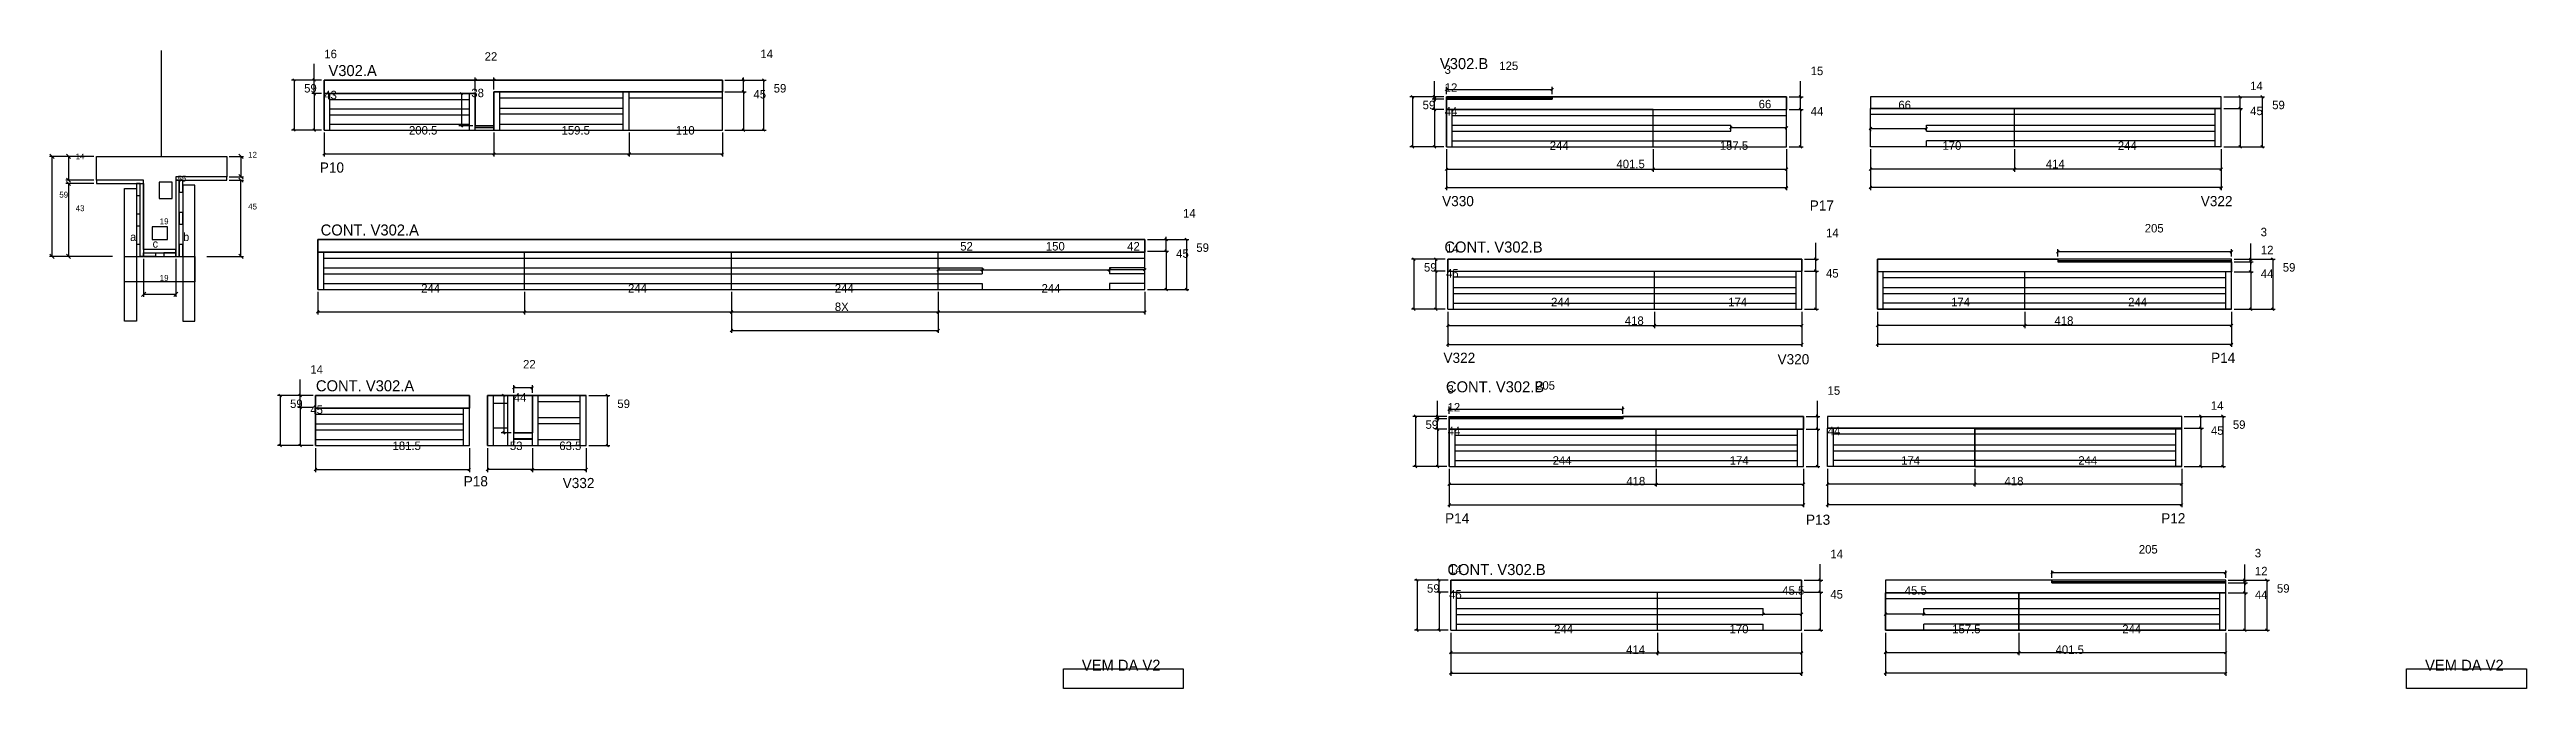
# Model space of a CAD drawing. Header units: metres. Extents: x 3569 to 6492, y 6422 to 7175.
import ezdxf

# ---------------------------------------------------------------- set-up
doc = ezdxf.new("R2010")
doc.units = ezdxf.units.M

msp = doc.modelspace()

# ---------------------------------------------------------------- linework, layer by layer
at = {"layer": 'CONCRETO', "color": 251}
msp.add_lwpolyline([(3624.7, 7021.2), (3624.7, 7049.2), (3778.3, 7049.2), (3778.3, 7025.2), (3718.3, 7025.2), (3718.3, 6939.2), (3680.3, 6939.2), (3680.3, 7021.2), (3624.7, 7021.2)], dxfattribs=at)
at = {"layer": 'COTA', "color": 4}
for p, q in [((3890.2, 7139.3), (3854.8, 7139.3)), ((3857.8, 7139.3), (3857.8, 7080.3)), ((3890.2, 7139.3), (3878.6, 7139.3)), ((3881.6, 7139.3), (3881.6, 7158.3)), ((3881.6, 7123.3), (3881.6, 7139.3)), ((4071.7, 7126.3), (4071.7, 7142.3)), ((4071.7, 7139.3), (4093.7, 7139.3)), ((4093.7, 7128.3), (4093.7, 7142.3)), ((4366.2, 7139.3), (4414.9, 7139.3)), ((4366.2, 7139.3), (4391.1, 7139.3)), ((4388.1, 7139.3), (4388.1, 7142.3)), ((4388.1, 7125.3), (4388.1, 7139.3)), ((4411.9, 7139.3), (4411.9, 7080.3)), ((5203.6, 7119.6), (5203.6, 7137.9)), ((5635.5, 7119.6), (5635.5, 7138)), ((3890.2, 7123.3), (3878.6, 7123.3)), ((3890.2, 7123.3), (3878.6, 7123.3)), ((3881.6, 7123.3), (3881.6, 7080.3)), ((4068.7, 7123.3), (4052.2, 7123.3)), ((4055.2, 7123.3), (4055.2, 7085.3)), ((4366.2, 7125.3), (4391.1, 7125.3)), ((4366.2, 7125.3), (4391.1, 7125.3)), ((4388.1, 7125.3), (4388.1, 7080.3)), ((5214.5, 7119.6), (5174.6, 7119.6)), ((5177.6, 7119.6), (5177.6, 7060.6)), ((5214.5, 7119.6), (5200.6, 7119.6)), ((5214.5, 7116.6), (5200.6, 7116.6)), ((5214.5, 7116.6), (5200.6, 7116.6)), ((5214.5, 7104.6), (5200.6, 7104.6)), ((5214.5, 7104.6), (5200.6, 7104.6)), ((5203.6, 7116.6), (5203.6, 7119.6)), ((5203.6, 7104.6), (5203.6, 7116.6)), ((5203.6, 7116.6), (5203.6, 7113.6)), ((5203.6, 7104.6), (5203.6, 7060.6)), ((5217.5, 7122.6), (5217.5, 7131.2)), ((5217.5, 7128.2), (5342.5, 7128.2)), ((5342.5, 7122.6), (5342.5, 7131.2)), ((5622, 7119.6), (5638.5, 7119.6)), ((5622, 7104.6), (5638.5, 7104.6)), ((5622, 7104.6), (5638.5, 7104.6)), ((5635.5, 7104.6), (5635.5, 7119.6)), ((5635.5, 7104.6), (5635.5, 7060.6)), ((6134.9, 7119.6), (6157.1, 7119.6)), ((6134.9, 7119.6), (6183.1, 7119.6)), ((6134.9, 7105.6), (6157.1, 7105.6)), ((6134.9, 7105.6), (6157.1, 7105.6)), ((6154.1, 7105.6), (6154.1, 7119.6)), ((6154.1, 7105.6), (6154.1, 7060.6)), ((6180.1, 7119.6), (6180.1, 7060.6)), ((3890.2, 7080.3), (3854.8, 7080.3)), ((3890.2, 7080.3), (3878.6, 7080.3)), ((3893.2, 7077.3), (3893.2, 7049.1)), ((4068.7, 7085.3), (4052.2, 7085.3)), ((4093.7, 7077.3), (4093.7, 7049.1)), ((4093.7, 7077.3), (4093.7, 7049.1)), ((4253.2, 7077.3), (4253.2, 7049.1)), ((4253.2, 7077.3), (4253.2, 7049.1)), ((4363.2, 7077.3), (4363.2, 7049.1)), ((4366.2, 7080.3), (4391.1, 7080.3)), ((4366.2, 7080.3), (4414.9, 7080.3)), ((3621.7, 7049.2), (3569.3, 7049.2)), ((3572.3, 6931.2), (3572.3, 7049.2)), ((3621.7, 7049.2), (3588.6, 7049.2)), ((3591.6, 7049.2), (3591.6, 7021.2)), ((3781.3, 7049.2), (3798.1, 7049.2)), ((3795.1, 7049.2), (3795.1, 7025.2)), ((3893.2, 7052.1), (4093.7, 7052.1)), ((4093.7, 7052.1), (4253.2, 7052.1)), ((4253.2, 7052.1), (4363.2, 7052.1)), ((5214.5, 7060.6), (5174.6, 7060.6)), ((5214.5, 7060.6), (5200.6, 7060.6)), ((5217.5, 7057.6), (5217.5, 7009.4)), ((5217.5, 7057.6), (5217.5, 7031.1)), ((5461.5, 7057.6), (5461.5, 7031.1)), ((5461.5, 7057.6), (5461.5, 7031.1)), ((5619, 7057.6), (5619, 7009.4)), ((5619, 7057.6), (5619, 7031.1)), ((5622, 7060.6), (5638.5, 7060.6)), ((5717.9, 7057.6), (5717.9, 7009.4)), ((5717.9, 7057.6), (5717.9, 7031.1)), ((5887.9, 7057.6), (5887.9, 7031.1)), ((5887.9, 7057.6), (5887.9, 7031.1)), ((6131.9, 7057.6), (6131.9, 7031.1)), ((6131.9, 7057.6), (6131.9, 7009.4)), ((6134.9, 7060.6), (6183.1, 7060.6)), ((6134.9, 7060.6), (6157.1, 7060.6)), ((3621.7, 7021.2), (3588.6, 7021.2)), ((3621.7, 7017.2), (3588.6, 7017.2)), ((3591.6, 7017.2), (3591.6, 6931.2)), ((3781.3, 7025.2), (3798.1, 7025.2)), ((3781.3, 7021.2), (3798.1, 7021.2)), ((3795.1, 6931.2), (3795.1, 7021.2)), ((5217.5, 7034.1), (5461.5, 7034.1)), ((5461.5, 7034.1), (5619, 7034.1)), ((5887.9, 7034.1), (5717.9, 7034.1)), ((6131.9, 7034.1), (5887.9, 7034.1)), ((5217.5, 7012.4), (5619, 7012.4)), ((6131.9, 7012.4), (5717.9, 7012.4)), ((3643.7, 6931.2), (3569.3, 6931.2)), ((3643.7, 6931.2), (3588.6, 6931.2)), ((3680.3, 6928.2), (3680.3, 6883.5)), ((3718.3, 6928.2), (3718.3, 6883.5)), ((3754.9, 6931.2), (3798.1, 6931.2)), ((4864.9, 6951.3), (4889.8, 6951.3)), ((4864.9, 6951.3), (4913.7, 6951.3)), ((4864.9, 6937.3), (4889.8, 6937.3)), ((4864.9, 6937.3), (4889.8, 6937.3)), ((4886.8, 6951.3), (4886.8, 6954.3)), ((4886.8, 6937.3), (4886.8, 6951.3)), ((4886.8, 6937.3), (4886.8, 6892.3)), ((4910.7, 6951.3), (4910.7, 6892.3)), ((5216.1, 6928), (5176.2, 6928)), ((5179.2, 6928), (5179.2, 6869)), ((5216.1, 6928), (5202.2, 6928)), ((5205.2, 6914), (5205.2, 6928)), ((5640.1, 6928), (5656.6, 6928)), ((5653.6, 6928), (5653.6, 6947.2)), ((5653.6, 6914), (5653.6, 6928)), ((5939.1, 6931), (5939.1, 6939.6)), ((6144.1, 6936.6), (5939.1, 6936.6)), ((6144.1, 6931), (6144.1, 6939.6)), ((6147.1, 6928), (6195.6, 6928)), ((6147.1, 6928), (6169.6, 6928)), ((6166.6, 6928), (6166.6, 6946.4)), ((6166.6, 6925), (6166.6, 6928)), ((6192.6, 6928), (6192.6, 6869)), ((4617.9, 6917.3), (4617.9, 6918.3)), ((4617.9, 6915.3), (4669.9, 6915.3)), ((4669.9, 6917.3), (4669.9, 6918.3)), ((4669.9, 6915.3), (4819.9, 6915.3)), ((4861.9, 6915.4), (4819.9, 6915.4)), ((4861.9, 6913.8), (4861.9, 6918.4)), ((5216.1, 6914), (5202.2, 6914)), ((5216.1, 6914), (5202.2, 6914)), ((5205.2, 6914), (5205.2, 6869)), ((5640.1, 6914), (5656.6, 6914)), ((5640.1, 6914), (5656.6, 6914)), ((5653.6, 6914), (5653.6, 6869)), ((6147.1, 6925), (6169.6, 6925)), ((6147.1, 6925), (6169.6, 6925)), ((6147.1, 6913), (6169.6, 6913)), ((6147.1, 6913), (6169.6, 6913)), ((6166.6, 6913), (6166.6, 6925)), ((6166.6, 6925), (6166.6, 6922)), ((6166.6, 6913), (6166.6, 6869)), ((3680.3, 6886.5), (3718.3, 6886.5)), ((3885.9, 6889.3), (3885.9, 6862.7)), ((4129.9, 6889.3), (4129.9, 6862.7)), ((4129.9, 6889.3), (4129.9, 6862.7)), ((4373.9, 6889.3), (4373.9, 6840.9)), ((4373.9, 6889.3), (4373.9, 6862.7)), ((4373.9, 6889.3), (4373.9, 6862.7)), ((4617.9, 6889.3), (4617.9, 6862.7)), ((4617.9, 6889.3), (4617.9, 6862.7)), ((4617.9, 6889.3), (4617.9, 6840.9)), ((4861.9, 6889.3), (4861.9, 6862.7)), ((4864.9, 6892.3), (4913.7, 6892.3)), ((4864.9, 6892.3), (4889.8, 6892.3)), ((5216.1, 6869), (5176.2, 6869)), ((5216.1, 6869), (5202.2, 6869)), ((5640.1, 6869), (5656.6, 6869)), ((6147.1, 6869), (6195.6, 6869)), ((6147.1, 6869), (6169.6, 6869)), ((3885.9, 6865.7), (4129.9, 6865.7)), ((4129.9, 6865.7), (4373.9, 6865.7)), ((4373.9, 6865.7), (4617.9, 6865.7)), ((4373.9, 6843.9), (4617.9, 6843.9)), ((4617.9, 6865.7), (4861.9, 6865.7)), ((5219.1, 6866), (5219.1, 6846.6)), ((5219.1, 6866), (5219.1, 6824.5)), ((5219.1, 6849.6), (5463.1, 6849.6)), ((5463.1, 6866), (5463.1, 6846.6)), ((5463.1, 6866), (5463.1, 6846.6)), ((5463.1, 6849.6), (5637.1, 6849.6)), ((5637.1, 6866), (5637.1, 6846.6)), ((5637.1, 6866), (5637.1, 6824.5)), ((5726.1, 6866), (5726.1, 6846.6)), ((5726.1, 6866), (5726.1, 6824.5)), ((5900.1, 6849.6), (5726.1, 6849.6)), ((5900.1, 6866), (5900.1, 6846.6)), ((5900.1, 6866), (5900.1, 6846.6)), ((6144.1, 6849.6), (5900.1, 6849.6)), ((6144.1, 6866), (6144.1, 6824.5)), ((6144.1, 6866), (6144.1, 6846.6)), ((5219.1, 6827.5), (5637.1, 6827.5)), ((6144.1, 6827.5), (5726.1, 6827.5)), ((3865.1, 6767.1), (3865.1, 6786.2)), ((3880.2, 6767.1), (3838.3, 6767.1)), ((3841.3, 6767.1), (3841.3, 6708.1)), ((3880.2, 6767.1), (3862.1, 6767.1)), ((3880.2, 6753.1), (3862.1, 6753.1)), ((3880.2, 6753.1), (3862.1, 6753.1)), ((3865.1, 6753.1), (3865.1, 6767.1)), ((3865.1, 6753.1), (3865.1, 6708.1)), ((4114, 6767.1), (4102.2, 6767.1)), ((4105.2, 6767.1), (4105.2, 6723.1)), ((4117, 6770.1), (4117, 6779.2)), ((4139, 6776.2), (4117, 6776.2)), ((4139, 6770.1), (4139, 6779.2)), ((4205.5, 6767.1), (4230.4, 6767.1)), ((4227.4, 6767.1), (4227.4, 6708.1)), ((5207.1, 6742.5), (5207.1, 6760.9)), ((5220.9, 6745.5), (5220.9, 6754.1)), ((5425.9, 6745.5), (5425.9, 6754.1)), ((5655.4, 6742.5), (5655.4, 6760.9)), ((4114, 6723.1), (4102.2, 6723.1)), ((5217.9, 6742.5), (5178.1, 6742.5)), ((5181.1, 6742.5), (5181.1, 6683.5)), ((5217.9, 6742.5), (5204.1, 6742.5)), ((5217.9, 6739.5), (5204.1, 6739.5)), ((5217.9, 6739.5), (5204.1, 6739.5)), ((5217.9, 6727.5), (5204.1, 6727.5)), ((5217.9, 6727.5), (5204.1, 6727.5)), ((5207.1, 6739.5), (5207.1, 6742.5)), ((5207.1, 6727.5), (5207.1, 6739.5)), ((5207.1, 6739.5), (5207.1, 6736.5)), ((5207.1, 6727.5), (5207.1, 6683.5)), ((5220.9, 6751.1), (5425.9, 6751.1)), ((5641.9, 6742.5), (5658.4, 6742.5)), ((5641.9, 6727.5), (5658.4, 6727.5)), ((5641.9, 6727.5), (5658.4, 6727.5)), ((5655.4, 6727.5), (5655.4, 6742.5)), ((5655.4, 6727.5), (5655.4, 6683.5)), ((6088.2, 6742.5), (6136.8, 6742.5)), ((6088.2, 6742.5), (6110.8, 6742.5)), ((6088.2, 6728.5), (6110.8, 6728.5)), ((6088.2, 6728.5), (6110.8, 6728.5)), ((6107.8, 6728.5), (6107.8, 6742.5)), ((6107.8, 6728.5), (6107.8, 6683.5)), ((6133.8, 6742.5), (6133.8, 6683.5)), ((3880.2, 6708.1), (3838.3, 6708.1)), ((3880.2, 6708.1), (3862.1, 6708.1)), ((3883.2, 6705.1), (3883.2, 6676.8)), ((4064.7, 6705.1), (4064.7, 6676.8)), ((4086, 6705.1), (4086, 6676.8)), ((4139, 6705.1), (4139, 6676.8)), ((4139, 6705.1), (4139, 6676.8)), ((4202.5, 6705.1), (4202.5, 6676.8)), ((4205.5, 6708.1), (4230.4, 6708.1)), ((3883.2, 6679.8), (4064.7, 6679.8)), ((4139, 6679.8), (4086, 6679.8)), ((4139, 6679.8), (4202.5, 6679.8)), ((5217.9, 6683.5), (5178.1, 6683.5)), ((5217.9, 6683.5), (5204.1, 6683.5)), ((5220.9, 6680.5), (5220.9, 6635.2)), ((5220.9, 6680.5), (5220.9, 6659.6)), ((5464.9, 6680.5), (5464.9, 6659.6)), ((5464.9, 6680.5), (5464.9, 6659.6)), ((5638.9, 6680.5), (5638.9, 6635.2)), ((5638.9, 6680.5), (5638.9, 6659.6)), ((5641.9, 6683.5), (5658.4, 6683.5)), ((5667.2, 6680.5), (5667.2, 6635.2)), ((5667.2, 6680.5), (5667.2, 6659.6)), ((5841.2, 6680.5), (5841.2, 6659.6)), ((5841.2, 6680.5), (5841.2, 6659.6)), ((6085.2, 6680.5), (6085.2, 6659.6)), ((6085.2, 6680.5), (6085.2, 6635.2)), ((6088.2, 6683.5), (6136.8, 6683.5)), ((6088.2, 6683.5), (6110.8, 6683.5)), ((5220.9, 6662.6), (5464.9, 6662.6)), ((5220.9, 6638.2), (5638.9, 6638.2)), ((5464.9, 6662.6), (5638.9, 6662.6)), ((5841.2, 6662.6), (5667.2, 6662.6)), ((6085.2, 6638.2), (5667.2, 6638.2)), ((6085.2, 6662.6), (5841.2, 6662.6)), ((5219.7, 6549.2), (5179.9, 6549.2)), ((5182.9, 6549.2), (5182.9, 6490.2)), ((5219.7, 6549.2), (5205.9, 6549.2)), ((5208.9, 6535.2), (5208.9, 6549.2)), ((5639.7, 6549.2), (5661.7, 6549.2)), ((5658.7, 6549.2), (5658.7, 6568.3)), ((5658.7, 6535.2), (5658.7, 6549.2)), ((5932.1, 6552.2), (5932.1, 6560.8)), ((6137.1, 6557.8), (5932.1, 6557.8)), ((6137.1, 6552.2), (6137.1, 6560.8)), ((6140.1, 6549.2), (6188.7, 6549.2)), ((6140.1, 6549.2), (6162.7, 6549.2)), ((6159.7, 6549.2), (6159.7, 6567.6)), ((6159.7, 6546.2), (6159.7, 6549.2)), ((6185.7, 6549.2), (6185.7, 6490.2)), ((5219.7, 6535.2), (5205.9, 6535.2)), ((5219.7, 6535.2), (5205.9, 6535.2)), ((5208.9, 6535.2), (5208.9, 6490.2)), ((5639.7, 6535.2), (5661.7, 6535.2)), ((5639.7, 6535.2), (5661.7, 6535.2)), ((5658.7, 6535.2), (5658.7, 6490.2)), ((6140.1, 6546.2), (6162.7, 6546.2)), ((6140.1, 6546.2), (6162.7, 6546.2)), ((6140.1, 6534.2), (6162.7, 6534.2)), ((6140.1, 6534.2), (6162.7, 6534.2)), ((6159.7, 6546.2), (6159.7, 6543.2)), ((6159.7, 6534.2), (6159.7, 6546.2)), ((6159.7, 6534.2), (6159.7, 6490.2)), ((5219.7, 6490.2), (5179.9, 6490.2)), ((5219.7, 6490.2), (5205.9, 6490.2)), ((5591.2, 6509.2), (5636.7, 6509.2)), ((5639.7, 6490.2), (5661.7, 6490.2)), ((5781.1, 6509.2), (5735.6, 6509.2)), ((6140.1, 6490.2), (6188.7, 6490.2)), ((6140.1, 6490.2), (6162.7, 6490.2)), ((5222.7, 6487.2), (5222.7, 6436.4)), ((5222.7, 6487.2), (5222.7, 6460.7)), ((5222.7, 6463.7), (5466.7, 6463.7)), ((5466.7, 6487.2), (5466.7, 6460.7)), ((5466.7, 6487.2), (5466.7, 6460.7)), ((5466.7, 6463.7), (5636.7, 6463.7)), ((5636.7, 6487.2), (5636.7, 6436.4)), ((5636.7, 6487.2), (5636.7, 6460.7)), ((5735.6, 6487.2), (5735.6, 6460.7)), ((5735.6, 6487.2), (5735.6, 6436.4)), ((5893.1, 6463.7), (5735.6, 6463.7)), ((5893.1, 6487.2), (5893.1, 6460.7)), ((5893.1, 6487.2), (5893.1, 6460.7)), ((6137.1, 6463.7), (5893.1, 6463.7)), ((6137.1, 6487.2), (6137.1, 6460.7)), ((6137.1, 6487.2), (6137.1, 6436.4)), ((5222.7, 6439.4), (5636.7, 6439.4)), ((6137.1, 6439.4), (5735.6, 6439.4))]:
    msp.add_line(p, q, dxfattribs=at)
at = {"layer": 'COTA'}
for p, q in [((3859.3, 7137.8), (3856.3, 7140.8)), ((3883.1, 7137.8), (3880.1, 7140.8)), ((4073.2, 7140.8), (4070.2, 7137.8)), ((4092.2, 7137.8), (4095.2, 7140.8)), ((4389.6, 7137.8), (4386.6, 7140.8)), ((4413.4, 7137.8), (4410.4, 7140.8)), ((3883.1, 7121.8), (3880.1, 7124.8)), ((3880.1, 7124.8), (3883.1, 7121.8)), ((4056.7, 7121.8), (4053.7, 7124.8)), ((4389.6, 7123.8), (4386.6, 7126.8)), ((4386.6, 7126.8), (4389.6, 7123.8)), ((5179.1, 7118.1), (5176.1, 7121.1)), ((5202.1, 7121.1), (5205.1, 7118.1)), ((5205.1, 7115.1), (5202.1, 7118.1)), ((5205.1, 7115.1), (5202.1, 7118.1)), ((5205.1, 7103.1), (5202.1, 7106.1)), ((5202.1, 7106.1), (5205.1, 7103.1)), ((5219, 7129.7), (5216, 7126.7)), ((5341, 7126.7), (5344, 7129.7)), ((5637, 7118.1), (5634, 7121.1)), ((5637, 7103.1), (5634, 7106.1)), ((5634, 7106.1), (5637, 7103.1)), ((6155.6, 7118.1), (6152.6, 7121.1)), ((6155.6, 7104.1), (6152.6, 7107.1)), ((6152.6, 7107.1), (6155.6, 7104.1)), ((6181.6, 7118.1), (6178.6, 7121.1)), ((3856.3, 7081.8), (3859.3, 7078.8)), ((3880.1, 7081.8), (3883.1, 7078.8)), ((4053.7, 7086.8), (4056.7, 7083.8)), ((4386.6, 7081.8), (4389.6, 7078.8)), ((4410.4, 7081.8), (4413.4, 7078.8)), ((3894.7, 7053.6), (3891.7, 7050.6)), ((4092.2, 7050.6), (4095.2, 7053.6)), ((4095.2, 7053.6), (4092.2, 7050.6)), ((4251.7, 7050.6), (4254.7, 7053.6)), ((4254.7, 7053.6), (4251.7, 7050.6)), ((4361.7, 7050.6), (4364.7, 7053.6)), ((5176.1, 7062.1), (5179.1, 7059.1)), ((5202.1, 7062.1), (5205.1, 7059.1)), ((5634, 7062.1), (5637, 7059.1)), ((6152.6, 7062.1), (6155.6, 7059.1)), ((6178.6, 7062.1), (6181.6, 7059.1)), ((5219, 7035.6), (5216, 7032.6)), ((5463, 7035.6), (5460, 7032.6)), ((5460, 7032.6), (5463, 7035.6)), ((5617.5, 7032.6), (5620.5, 7035.6)), ((5719.4, 7035.6), (5716.4, 7032.6)), ((5889.4, 7035.6), (5886.4, 7032.6)), ((5886.4, 7032.6), (5889.4, 7035.6)), ((6130.4, 7032.6), (6133.4, 7035.6)), ((5219, 7013.9), (5216, 7010.9)), ((5617.5, 7010.9), (5620.5, 7013.9)), ((5719.4, 7013.9), (5716.4, 7010.9)), ((6130.4, 7010.9), (6133.4, 7013.9)), ((4888.3, 6949.8), (4885.3, 6952.8)), ((4885.3, 6938.8), (4888.3, 6935.8)), ((4888.3, 6935.8), (4885.3, 6938.8)), ((4912.2, 6949.8), (4909.2, 6952.8)), ((5180.7, 6926.5), (5177.7, 6929.5)), ((5206.7, 6926.5), (5203.7, 6929.5)), ((5655.1, 6926.5), (5652.1, 6929.5)), ((5940.6, 6938.1), (5937.6, 6935.1)), ((6142.6, 6935.1), (6145.6, 6938.1)), ((6165.1, 6929.5), (6168.1, 6926.5)), ((6194.1, 6926.5), (6191.1, 6929.5)), ((4619.4, 6916.8), (4616.4, 6913.8)), ((4671.4, 6916.8), (4668.4, 6913.8)), ((4668.4, 6913.8), (4671.4, 6916.8)), ((4821.4, 6916.9), (4818.4, 6913.9)), ((4818.4, 6913.8), (4821.4, 6916.8)), ((4860.4, 6913.9), (4863.4, 6916.9)), ((5203.7, 6915.5), (5206.7, 6912.5)), ((5206.7, 6912.5), (5203.7, 6915.5)), ((5652.1, 6915.5), (5655.1, 6912.5)), ((5655.1, 6912.5), (5652.1, 6915.5)), ((6168.1, 6923.5), (6165.1, 6926.5)), ((6168.1, 6923.5), (6165.1, 6926.5)), ((6168.1, 6911.5), (6165.1, 6914.5)), ((6165.1, 6914.5), (6168.1, 6911.5)), ((4885.3, 6893.8), (4888.3, 6890.8)), ((4909.2, 6893.8), (4912.2, 6890.8)), ((5177.7, 6870.5), (5180.7, 6867.5)), ((5203.7, 6870.5), (5206.7, 6867.5)), ((5652.1, 6870.5), (5655.1, 6867.5)), ((6165.1, 6870.5), (6168.1, 6867.5)), ((6191.1, 6870.5), (6194.1, 6867.5)), ((3887.4, 6867.2), (3884.4, 6864.2)), ((4128.4, 6864.2), (4131.4, 6867.2)), ((4131.4, 6867.2), (4128.4, 6864.2)), ((4372.4, 6864.2), (4375.4, 6867.2)), ((4375.4, 6867.2), (4372.4, 6864.2)), ((4375.4, 6845.4), (4372.4, 6842.4)), ((4619.4, 6867.2), (4616.4, 6864.2)), ((4616.4, 6864.2), (4619.4, 6867.2)), ((4616.4, 6842.4), (4619.4, 6845.4)), ((4860.4, 6864.2), (4863.4, 6867.2)), ((5220.6, 6851.1), (5217.6, 6848.1)), ((5464.6, 6851.1), (5461.6, 6848.1)), ((5461.6, 6848.1), (5464.6, 6851.1)), ((5635.6, 6848.1), (5638.6, 6851.1)), ((5727.6, 6851.1), (5724.6, 6848.1)), ((5898.6, 6848.1), (5901.6, 6851.1)), ((5901.6, 6851.1), (5898.6, 6848.1)), ((6142.6, 6848.1), (6145.6, 6851.1)), ((5220.6, 6829), (5217.6, 6826)), ((5635.6, 6826), (5638.6, 6829)), ((5727.6, 6829), (5724.6, 6826)), ((6142.6, 6826), (6145.6, 6829)), ((3842.8, 6765.6), (3839.8, 6768.6)), ((3866.6, 6765.6), (3863.6, 6768.6)), ((3866.6, 6751.6), (3863.6, 6754.6)), ((3863.6, 6754.6), (3866.6, 6751.6)), ((4106.7, 6765.6), (4103.7, 6768.6)), ((4118.5, 6777.7), (4115.5, 6774.7)), ((4137.5, 6774.7), (4140.5, 6777.7)), ((4228.9, 6765.6), (4225.9, 6768.6)), ((5222.4, 6752.6), (5219.4, 6749.6)), ((5424.4, 6749.6), (5427.4, 6752.6)), ((4103.7, 6724.6), (4106.7, 6721.6)), ((5182.6, 6741), (5179.6, 6744)), ((5205.6, 6744), (5208.6, 6741)), ((5208.6, 6738), (5205.6, 6741)), ((5208.6, 6738), (5205.6, 6741)), ((5208.6, 6726), (5205.6, 6729)), ((5205.6, 6729), (5208.6, 6726)), ((5656.9, 6741), (5653.9, 6744)), ((5653.9, 6729), (5656.9, 6726)), ((5656.9, 6726), (5653.9, 6729)), ((6109.3, 6741), (6106.3, 6744)), ((6106.3, 6730), (6109.3, 6727)), ((6109.3, 6727), (6106.3, 6730)), ((6135.3, 6741), (6132.3, 6744)), ((3839.8, 6709.6), (3842.8, 6706.6)), ((3863.6, 6709.6), (3866.6, 6706.6)), ((4225.9, 6709.6), (4228.9, 6706.6)), ((3884.7, 6681.3), (3881.7, 6678.3)), ((4063.2, 6678.3), (4066.2, 6681.3)), ((4087.5, 6681.3), (4084.5, 6678.3)), ((4140.5, 6681.3), (4137.5, 6678.3)), ((4137.5, 6678.3), (4140.5, 6681.3)), ((4201, 6678.3), (4204, 6681.3)), ((5179.6, 6685), (5182.6, 6682)), ((5205.6, 6685), (5208.6, 6682)), ((5222.4, 6664.1), (5219.4, 6661.1)), ((5463.4, 6661.1), (5466.4, 6664.1)), ((5466.4, 6664.1), (5463.4, 6661.1)), ((5637.4, 6661.1), (5640.4, 6664.1)), ((5653.9, 6685), (5656.9, 6682)), ((5668.7, 6664.1), (5665.7, 6661.1)), ((5842.7, 6664.1), (5839.7, 6661.1)), ((5839.7, 6661.1), (5842.7, 6664.1)), ((6083.7, 6661.1), (6086.7, 6664.1)), ((6106.3, 6685), (6109.3, 6682)), ((6132.3, 6685), (6135.3, 6682)), ((5222.4, 6639.7), (5219.4, 6636.7)), ((5637.4, 6636.7), (5640.4, 6639.7)), ((5668.7, 6639.7), (5665.7, 6636.7)), ((6083.7, 6636.7), (6086.7, 6639.7)), ((5184.4, 6547.7), (5181.4, 6550.7)), ((5210.4, 6547.7), (5207.4, 6550.7)), ((5660.2, 6547.7), (5657.2, 6550.7)), ((5933.6, 6559.3), (5930.6, 6556.3)), ((6135.6, 6556.3), (6138.6, 6559.3)), ((6158.2, 6550.7), (6161.2, 6547.7)), ((6161.2, 6544.7), (6158.2, 6547.7)), ((6161.2, 6544.7), (6158.2, 6547.7)), ((6187.2, 6547.7), (6184.2, 6550.7)), ((5210.4, 6533.7), (5207.4, 6536.7)), ((5207.4, 6536.7), (5210.4, 6533.7)), ((5657.2, 6536.7), (5660.2, 6533.7)), ((5660.2, 6533.7), (5657.2, 6536.7)), ((6161.2, 6532.7), (6158.2, 6535.7)), ((6158.2, 6535.7), (6161.2, 6532.7)), ((5181.4, 6491.7), (5184.4, 6488.7)), ((5207.4, 6491.7), (5210.4, 6488.7)), ((5592.7, 6510.7), (5589.7, 6507.7)), ((5635.2, 6507.7), (5638.2, 6510.7)), ((5657.2, 6491.7), (5660.2, 6488.7)), ((5737.1, 6510.7), (5734.1, 6507.7)), ((5779.6, 6507.7), (5782.6, 6510.7)), ((6158.2, 6491.7), (6161.2, 6488.7)), ((6184.2, 6491.7), (6187.2, 6488.7)), ((5224.2, 6465.2), (5221.2, 6462.2)), ((5468.2, 6465.2), (5465.2, 6462.2)), ((5465.2, 6462.2), (5468.2, 6465.2)), ((5635.2, 6462.2), (5638.2, 6465.2)), ((5737.1, 6465.2), (5734.1, 6462.2)), ((5891.6, 6462.2), (5894.6, 6465.2)), ((5894.6, 6465.2), (5891.6, 6462.2)), ((6135.6, 6462.2), (6138.6, 6465.2)), ((5224.2, 6440.9), (5221.2, 6437.9)), ((5635.2, 6437.9), (5638.2, 6440.9)), ((5737.1, 6440.9), (5734.1, 6437.9)), ((6135.6, 6437.9), (6138.6, 6440.9))]:
    msp.add_line(p, q, dxfattribs=at)
at = {"layer": 'COTA', "color": 241}
for p, q in [((3893.2, 7139.3), (4363.2, 7139.3)), ((3893.2, 7123.3), (3893.2, 7139.3)), ((4363.2, 7139.3), (4363.2, 7125.3)), ((5217.5, 7104.6), (5217.5, 7116.6)), ((5342.5, 7119.6), (5619, 7119.6)), ((5619, 7119.6), (5619, 7104.6)), ((6131.9, 7119.6), (5717.9, 7119.6)), ((5717.9, 7119.6), (5717.9, 7105.6)), ((6131.9, 7105.6), (6131.9, 7119.6)), ((3885.9, 6951.3), (4861.9, 6951.3)), ((3885.9, 6936.3), (3885.9, 6951.3)), ((4861.9, 6951.3), (4861.9, 6936.3)), ((5219.1, 6914), (5219.1, 6928)), ((5219.1, 6928), (5637.1, 6928)), ((5637.1, 6928), (5637.1, 6914)), ((5939.1, 6928), (5726.1, 6928)), ((5726.1, 6928), (5726.1, 6913)), ((6144.1, 6913), (6144.1, 6925)), ((3883.2, 6752.1), (3883.2, 6767.1)), ((3883.2, 6767.1), (4064.7, 6767.1)), ((4064.7, 6767.1), (4064.7, 6752.1)), ((4117, 6767.1), (4139, 6767.1)), ((5220.9, 6727.5), (5220.9, 6739.5)), ((5425.9, 6742.5), (5638.9, 6742.5)), ((5638.9, 6742.5), (5638.9, 6727.5)), ((5667.2, 6742.5), (5667.2, 6728.5)), ((6085.2, 6742.5), (5667.2, 6742.5)), ((6085.2, 6728.5), (6085.2, 6742.5)), ((5222.7, 6549.2), (5636.7, 6549.2)), ((5222.7, 6535.2), (5222.7, 6549.2)), ((5636.7, 6549.2), (5636.7, 6535.2)), ((5735.6, 6549.2), (5735.6, 6534.2)), ((5932.1, 6549.2), (5735.6, 6549.2)), ((6137.1, 6534.2), (6137.1, 6546.2))]:
    msp.add_line(p, q, dxfattribs=at)
for points in [[(4093.7, 7085.3), (4093.7, 7125.3), (4363.2, 7125.3), (4363.2, 7139.3), (3893.2, 7139.3), (3893.2, 7123.3), (4071.7, 7123.3), (4071.7, 7085.3), (4093.7, 7085.3)], [(5619, 7104.6), (5619, 7119.6), (5342.5, 7119.6), (5342.5, 7116.6), (5217.5, 7116.6), (5217.5, 7104.6), (5619, 7104.6)], [(5717.9, 7119.6), (5717.9, 7105.6), (6131.9, 7105.6), (6131.9, 7119.6), (5717.9, 7119.6)], [(4861.9, 6936.3), (4861.9, 6951.3), (3885.9, 6951.3), (3885.9, 6936.3), (4861.9, 6936.3)], [(5637.1, 6928), (5219.1, 6928), (5219.1, 6914), (5637.1, 6914), (5637.1, 6928)], [(5939.1, 6925), (6144.1, 6925), (6144.1, 6913), (5726.1, 6913), (5726.1, 6928), (5939.1, 6928), (5939.1, 6925)], [(3883.2, 6767.1), (3883.2, 6752.1), (4064.7, 6752.1), (4064.7, 6767.1), (3883.2, 6767.1)], [(4139, 6723.1), (4139, 6767.1), (4117, 6767.1), (4117, 6723.1), (4139, 6723.1)], [(5638.9, 6727.5), (5638.9, 6742.5), (5425.9, 6742.5), (5425.9, 6739.5), (5220.9, 6739.5), (5220.9, 6727.5), (5638.9, 6727.5)], [(5667.2, 6742.5), (5667.2, 6728.5), (6085.2, 6728.5), (6085.2, 6742.5), (5962.7, 6742.5), (5667.2, 6742.5)], [(5636.7, 6535.2), (5636.7, 6549.2), (5222.7, 6549.2), (5222.7, 6535.2), (5636.7, 6535.2)], [(5735.6, 6549.2), (5735.6, 6534.2), (6137.1, 6534.2), (6137.1, 6546.2), (5932.1, 6546.2), (5932.1, 6549.2), (5735.6, 6549.2)]]:
    msp.add_lwpolyline(points, dxfattribs=at)
at = {"layer": 'COTA'}
for points in [[(3574.8, 7046.7), (3569.8, 7051.7)], [(3594.1, 7046.7), (3589.1, 7051.7)], [(3797.6, 7046.7), (3792.6, 7051.7)], [(3589.1, 7023.7), (3594.1, 7018.7)], [(3594.1, 7014.7), (3589.1, 7019.7)], [(3792.6, 7027.7), (3797.6, 7022.7)], [(3797.6, 7018.7), (3792.6, 7023.7)], [(3569.8, 6933.7), (3574.8, 6928.7)], [(3589.1, 6933.7), (3594.1, 6928.7)], [(3792.6, 6933.7), (3797.6, 6928.7)], [(3682.8, 6889), (3677.8, 6884)], [(3715.8, 6884), (3720.8, 6889)]]:
    msp.add_lwpolyline(points, dxfattribs=at)
at = {"layer": 'Cota Seção (2x)', "color": 180}
for p, q in [((3713.8, 7018.9), (3698.8, 7018.9)), ((3698.8, 7018.9), (3698.8, 6999.6)), ((3713.8, 6999.6), (3713.8, 7018.9)), ((3698.8, 6999.6), (3713.8, 6999.6)), ((3690.3, 6966.2), (3690.3, 6951.2)), ((3708.3, 6966.2), (3690.3, 6966.2)), ((3708.3, 6951.2), (3708.3, 6966.2)), ((3690.3, 6951.2), (3708.3, 6951.2))]:
    msp.add_line(p, q, dxfattribs=at)
at = {"layer": 'Hachura', "color": 253}
for points in [[(3680.3, 7017.2), (3680.3, 7021.2), (3624.7, 7021.2), (3624.7, 7017.2), (3680.3, 7017.2)], [(3671.9, 7003.2), (3676.3, 7003.2), (3676.3, 7017.2), (3671.9, 7017.2), (3671.9, 7003.2)], [(3676.3, 7017.2), (3680.3, 7017.2), (3680.3, 6931.2), (3676.3, 6931.2), (3676.3, 7017.2)], [(3778.3, 7021.2), (3778.3, 7025.2), (3718.3, 7025.2), (3718.3, 7021.2), (3778.3, 7021.2)], [(3722.3, 7021.2), (3718.3, 7021.2), (3718.3, 6931.2), (3722.3, 6931.2), (3722.3, 7021.2)], [(3722.3, 7007.2), (3726.7, 7007.2), (3726.7, 7021.2), (3722.3, 7021.2), (3722.3, 7007.2)], [(3671.9, 6967.2), (3676.3, 6967.2), (3676.3, 6981.2), (3671.9, 6981.2), (3671.9, 6967.2)], [(3722.3, 6969.2), (3726.7, 6969.2), (3726.7, 6983.2), (3722.3, 6983.2), (3722.3, 6969.2)], [(3671.9, 6931.2), (3676.3, 6931.2), (3676.3, 6945.2), (3671.9, 6945.2), (3671.9, 6931.2)], [(3718.3, 6935.6), (3718.3, 6939.2), (3680.3, 6939.2), (3680.3, 6935.6), (3718.3, 6935.6)], [(3680.3, 6931.2), (3680.3, 6935.6), (3694.3, 6935.6), (3694.3, 6931.2), (3680.3, 6931.2)], [(3718.3, 6931.2), (3718.3, 6935.6), (3704.3, 6935.6), (3704.3, 6931.2), (3718.3, 6931.2)], [(3722.3, 6931.2), (3726.7, 6931.2), (3726.7, 6945.2), (3722.3, 6945.2), (3722.3, 6931.2)]]:
    msp.add_lwpolyline(points, dxfattribs=at)
at = {"layer": 'Madeira', "color": 126}
for points in [[(3671.9, 7003.2), (3676.3, 7003.2), (3676.3, 7017.2), (3671.9, 7017.2), (3671.9, 7003.2)], [(3722.3, 7007.2), (3726.7, 7007.2), (3726.7, 7021.2), (3722.3, 7021.2), (3722.3, 7007.2)], [(3671.9, 6967.2), (3676.3, 6967.2), (3676.3, 6981.2), (3671.9, 6981.2), (3671.9, 6967.2)], [(3722.3, 6969.2), (3726.7, 6969.2), (3726.7, 6983.2), (3722.3, 6983.2), (3722.3, 6969.2)], [(3671.9, 6931.2), (3676.3, 6931.2), (3676.3, 6945.2), (3671.9, 6945.2), (3671.9, 6931.2)], [(3680.3, 6931.2), (3680.3, 6935.6), (3694.3, 6935.6), (3694.3, 6931.2), (3680.3, 6931.2)], [(3718.3, 6931.2), (3718.3, 6935.6), (3704.3, 6935.6), (3704.3, 6931.2), (3718.3, 6931.2)], [(3722.3, 6931.2), (3726.7, 6931.2), (3726.7, 6945.2), (3722.3, 6945.2), (3722.3, 6931.2)]]:
    msp.add_lwpolyline(points, dxfattribs=at)
at = {"layer": 'Painéis', "color": 200}
for p, q in [((3893.2, 7080.3), (3893.2, 7123.3)), ((3893.2, 7123.3), (4071.7, 7123.3)), ((4071.7, 7085.3), (4071.7, 7123.3)), ((4093.7, 7080.3), (4093.7, 7125.3)), ((4093.7, 7125.3), (4253.2, 7125.3)), ((4363.2, 7125.3), (4253.2, 7125.3)), ((4253.2, 7080.3), (4253.2, 7125.3)), ((4363.2, 7080.3), (4363.2, 7125.3)), ((5217.5, 7060.6), (5217.5, 7104.6)), ((5217.5, 7104.6), (5619, 7104.6)), ((5461.5, 7060.6), (5461.5, 7104.6)), ((5619, 7060.6), (5619, 7104.6)), ((6131.9, 7105.6), (5717.9, 7105.6)), ((5717.9, 7060.6), (5717.9, 7105.6)), ((5887.9, 7060.6), (5887.9, 7105.6)), ((6131.9, 7060.6), (6131.9, 7105.6)), ((3893.2, 7080.3), (4093.7, 7080.3)), ((4093.7, 7085.3), (4071.7, 7085.3)), ((4093.7, 7080.3), (4093.7, 7085.3)), ((4093.7, 7080.3), (4253.2, 7080.3)), ((4253.2, 7080.3), (4363.2, 7080.3)), ((5217.5, 7060.6), (5619, 7060.6)), ((6131.9, 7060.6), (5717.9, 7060.6)), ((3885.9, 6892.3), (3885.9, 6936.3)), ((3885.9, 6892.3), (3885.9, 6936.3)), ((3885.9, 6936.3), (4861.9, 6936.3)), ((4129.9, 6892.3), (4129.9, 6936.3)), ((4373.9, 6892.3), (4373.9, 6936.3)), ((4617.9, 6892.3), (4617.9, 6936.3)), ((4617.9, 6892.3), (4617.9, 6936.3)), ((4861.9, 6892.3), (4861.9, 6936.3)), ((4861.9, 6892.3), (4861.9, 6936.3)), ((5219.1, 6869), (5219.1, 6914)), ((5219.1, 6914), (5637.1, 6914)), ((5463.1, 6869), (5463.1, 6914)), ((5637.1, 6869), (5637.1, 6914)), ((5726.1, 6869), (5726.1, 6913)), ((6144.1, 6913), (5726.1, 6913)), ((5900.1, 6869), (5900.1, 6913)), ((6144.1, 6869), (6144.1, 6913)), ((3885.9, 6892.3), (4861.9, 6892.3)), ((5219.1, 6869), (5637.1, 6869)), ((6144.1, 6869), (5726.1, 6869)), ((3883.2, 6708.1), (3883.2, 6752.1)), ((3883.2, 6752.1), (4064.7, 6752.1)), ((4064.7, 6708.1), (4064.7, 6752.1)), ((4086, 6708.1), (4086, 6767.1)), ((4086, 6767.1), (4117, 6767.1)), ((4117, 6723.1), (4117, 6767.1)), ((4139, 6767.1), (4202.5, 6767.1)), ((4139, 6708.1), (4139, 6767.1)), ((4202.5, 6708.1), (4202.5, 6767.1)), ((4139, 6723.1), (4117, 6723.1)), ((4139, 6708.1), (4139, 6723.1)), ((5220.9, 6683.5), (5220.9, 6727.5)), ((5220.9, 6727.5), (5638.9, 6727.5)), ((5464.9, 6683.5), (5464.9, 6727.5)), ((5638.9, 6683.5), (5638.9, 6727.5)), ((6085.2, 6728.5), (5667.2, 6728.5)), ((5667.2, 6683.5), (5667.2, 6728.5)), ((5841.2, 6683.5), (5841.2, 6728.5)), ((6085.2, 6683.5), (6085.2, 6728.5)), ((3883.2, 6708.1), (4064.7, 6708.1)), ((4086, 6708.1), (4139, 6708.1)), ((4139, 6708.1), (4202.5, 6708.1)), ((5220.9, 6683.5), (5638.9, 6683.5)), ((6085.2, 6683.5), (5667.2, 6683.5)), ((5222.7, 6535.2), (5636.7, 6535.2)), ((5222.7, 6490.2), (5222.7, 6535.2)), ((5466.7, 6490.2), (5466.7, 6535.2)), ((5636.7, 6490.2), (5636.7, 6535.2)), ((5735.6, 6490.2), (5735.6, 6534.2)), ((6137.1, 6534.2), (5735.6, 6534.2)), ((5893.1, 6490.2), (5893.1, 6534.2)), ((6137.1, 6490.2), (6137.1, 6534.2)), ((5222.7, 6490.2), (5636.7, 6490.2)), ((6137.1, 6490.2), (5735.6, 6490.2))]:
    msp.add_line(p, q, dxfattribs=at)
at = {"layer": 'Painéis'}
for p, q in [((5554.5, 7084.5), (5551.5, 7081.5)), ((5617.5, 7081.5), (5620.5, 7084.5)), ((5719.4, 7083.5), (5716.4, 7080.5)), ((5782.4, 7080.5), (5785.4, 7083.5))]:
    msp.add_line(p, q, dxfattribs=at)
at = {"layer": 'Painéis', "color": 4}
for p, q in [((5553, 7085.6), (5553, 7086)), ((5619, 7083), (5553, 7083)), ((5619, 7085.6), (5619, 7086)), ((5717.9, 7082), (5783.9, 7082)), ((5717.9, 7080.1), (5717.9, 7079)), ((5783.9, 7079.6), (5783.9, 7079))]:
    msp.add_line(p, q, dxfattribs=at)
at = {"layer": 'Painéis', "color": 200}
for points in [[(5217.5, 7119.6), (5342.5, 7119.6), (5342.5, 7116.6), (5217.5, 7116.6), (5217.5, 7119.6)], [(3680.3, 7017.2), (3680.3, 7021.2), (3624.7, 7021.2), (3624.7, 7017.2), (3680.3, 7017.2)], [(3676.3, 7017.2), (3680.3, 7017.2), (3680.3, 6931.2), (3676.3, 6931.2), (3676.3, 7017.2)], [(3778.3, 7021.2), (3778.3, 7025.2), (3718.3, 7025.2), (3718.3, 7021.2), (3778.3, 7021.2)], [(3722.3, 7021.2), (3718.3, 7021.2), (3718.3, 6931.2), (3722.3, 6931.2), (3722.3, 7021.2)], [(3718.3, 6935.6), (3718.3, 6939.2), (3680.3, 6939.2), (3680.3, 6935.6), (3718.3, 6935.6)], [(6144.1, 6928), (5939.1, 6928), (5939.1, 6925), (6144.1, 6925), (6144.1, 6928)], [(5220.9, 6742.5), (5425.9, 6742.5), (5425.9, 6739.5), (5220.9, 6739.5), (5220.9, 6742.5)], [(6137.1, 6549.2), (5932.1, 6549.2), (5932.1, 6546.2), (6137.1, 6546.2), (6137.1, 6549.2)]]:
    msp.add_lwpolyline(points, dxfattribs=at)
at = {"layer": 'REAPROVEITAMENTO', "color": 251}
for points in [[(4071.7, 7080.3), (4071.7, 7123.3), (3893.2, 7123.3), (3893.2, 7080.3), (4071.7, 7080.3)], [(4363.2, 7080.3), (4363.2, 7125.3), (4093.7, 7125.3), (4093.7, 7080.3), (4363.2, 7080.3)], [(5342.5, 7116.6), (5342.5, 7119.6), (5217.5, 7119.6), (5217.5, 7116.6), (5342.5, 7116.6)], [(5217.5, 7104.6), (5217.5, 7060.6), (5461.5, 7060.6), (5461.5, 7104.6), (5217.5, 7104.6)], [(3885.9, 6936.3), (3885.9, 6892.3), (4861.9, 6892.3), (4861.9, 6936.3), (3885.9, 6936.3)], [(5726.1, 6913), (5726.1, 6869), (6144.1, 6869), (6144.1, 6913), (5726.1, 6913)], [(4064.7, 6708.1), (4064.7, 6752.1), (3883.2, 6752.1), (3883.2, 6708.1), (4064.7, 6708.1)], [(4139, 6767.1), (4139, 6723.1), (4117, 6723.1), (4117, 6767.1), (4086, 6767.1), (4086, 6708.1), (4202.5, 6708.1), (4202.5, 6767.1), (4139, 6767.1)], [(5220.9, 6727.5), (5220.9, 6683.5), (5638.9, 6683.5), (5638.9, 6727.5), (5220.9, 6727.5)], [(5841.2, 6727.5), (5841.2, 6683.5), (6085.2, 6683.5), (6085.2, 6727.5), (5841.2, 6727.5)], [(5735.6, 6534.2), (5735.6, 6490.2), (6137.1, 6490.2), (6137.1, 6534.2), (5735.6, 6534.2)], [(5893.1, 6534.2), (5893.1, 6490.2), (6137.1, 6490.2), (6137.1, 6534.2), (5893.1, 6534.2)]]:
    msp.add_lwpolyline(points, dxfattribs=at)
at = {"layer": 'SARR_2.2x7', "color": 40}
for p, q in [((3900.1, 7080.3), (3900.1, 7123.3)), ((3900.1, 7116.3), (4064.7, 7116.3)), ((3900.1, 7105.3), (4064.7, 7105.3)), ((4064.7, 7080.3), (4064.7, 7123.3)), ((4071.7, 7080.3), (4071.7, 7123.3)), ((4100.6, 7080.3), (4100.6, 7125.3)), ((4100.6, 7118.3), (4246.2, 7118.3)), ((4100.6, 7106.3), (4246.2, 7106.3)), ((4246.2, 7080.3), (4246.2, 7125.3)), ((4253.2, 7118.3), (4363.2, 7118.3)), ((5224.4, 7060.6), (5224.4, 7104.6)), ((6124.9, 7060.6), (6124.9, 7105.6)), ((3900.1, 7098.3), (4064.7, 7098.3)), ((3900.1, 7087.3), (4064.7, 7087.3)), ((4100.6, 7099.3), (4246.2, 7099.3)), ((4100.6, 7087.3), (4246.2, 7087.3)), ((5224.4, 7097.6), (5461.5, 7097.6)), ((5224.4, 7086.1), (5461.5, 7086.1)), ((5224.4, 7079.1), (5461.5, 7079.1)), ((5461.5, 7097.6), (5619, 7097.6)), ((5461.5, 7086.1), (5553, 7086.1)), ((5461.5, 7079.1), (5553, 7079.1)), ((5553, 7079.1), (5553, 7086.1)), ((5887.9, 7098.6), (5717.9, 7098.6)), ((5783.9, 7079.1), (5783.9, 7086.1)), ((5783.9, 7086.1), (5887.9, 7086.1)), ((5783.9, 7079.1), (5887.9, 7079.1)), ((6124.9, 7098.6), (5887.9, 7098.6)), ((5887.9, 7086.1), (6124.9, 7086.1)), ((5887.9, 7079.1), (6124.9, 7079.1)), ((5224.4, 7067.6), (5461.5, 7067.6)), ((5461.5, 7067.6), (5553, 7067.6)), ((5553, 7060.6), (5553, 7067.6)), ((5887.9, 7067.6), (5783.9, 7067.6)), ((5783.9, 7060.6), (5783.9, 7067.6)), ((6124.9, 7067.6), (5887.9, 7067.6)), ((3892.9, 6892.3), (3892.9, 6936.3)), ((3892.9, 6929.3), (4129.9, 6929.3)), ((4129.9, 6929.3), (4373.9, 6929.3)), ((4373.9, 6929.3), (4617.9, 6929.3)), ((4617.9, 6929.3), (4861.9, 6929.3)), ((3892.9, 6917.8), (4129.9, 6917.8)), ((3892.9, 6910.8), (4129.9, 6910.8)), ((3892.9, 6899.3), (4129.9, 6899.3)), ((4129.9, 6917.8), (4373.9, 6917.8)), ((4129.9, 6910.8), (4373.9, 6910.8)), ((4129.9, 6899.3), (4373.9, 6899.3)), ((4373.9, 6917.8), (4617.9, 6917.8)), ((4373.9, 6910.8), (4617.9, 6910.8)), ((4373.9, 6899.3), (4617.9, 6899.3)), ((4617.9, 6917.8), (4669.9, 6917.8)), ((4617.9, 6910.8), (4669.9, 6910.8)), ((4617.9, 6899.3), (4669.9, 6899.3)), ((4669.9, 6917.8), (4669.9, 6910.8)), ((4669.9, 6899.3), (4669.9, 6892.3)), ((4861.9, 6917.8), (4819.9, 6917.8)), ((4819.9, 6917.8), (4819.9, 6910.8)), ((4861.9, 6910.8), (4819.9, 6910.8)), ((4861.9, 6899.3), (4819.9, 6899.3)), ((4819.9, 6899.3), (4819.9, 6892.3)), ((5226, 6869), (5226, 6914)), ((5226, 6907), (5463.1, 6907)), ((5463.1, 6907), (5630.1, 6907)), ((5630.1, 6869), (5630.1, 6914)), ((5733, 6869), (5733, 6913)), ((5900.1, 6906), (5733, 6906)), ((6137.1, 6906), (5900.1, 6906)), ((6137.1, 6869), (6137.1, 6913)), ((5226, 6894.5), (5463.1, 6894.5)), ((5226, 6887.5), (5463.1, 6887.5)), ((5226, 6876), (5463.1, 6876)), ((5463.1, 6894.5), (5630.1, 6894.5)), ((5463.1, 6887.5), (5630.1, 6887.5)), ((5463.1, 6876), (5630.1, 6876)), ((5733, 6894.5), (5900.1, 6894.5)), ((5733, 6887.5), (5900.1, 6887.5)), ((5900.1, 6876), (5733, 6876)), ((5900.1, 6894.5), (6137.1, 6894.5)), ((5900.1, 6887.5), (6137.1, 6887.5)), ((6137.1, 6876), (5900.1, 6876)), ((4057.8, 6708.1), (4057.8, 6752.1)), ((4093, 6708.1), (4093, 6767.1)), ((4093, 6758.1), (4110, 6758.1)), ((4110, 6708.1), (4110, 6767.1)), ((4117, 6708.1), (4117, 6767.1)), ((4146, 6708.1), (4146, 6767.1)), ((4146, 6760.1), (4195.5, 6760.1)), ((4195.5, 6708.1), (4195.5, 6767.1)), ((3883.2, 6745.1), (4057.8, 6745.1)), ((3883.2, 6733.6), (4057.8, 6733.6)), ((3883.2, 6726.6), (4057.8, 6726.6)), ((4093, 6729.1), (4110, 6729.1)), ((4146, 6741.1), (4195.5, 6741.1)), ((4146, 6734.1), (4195.5, 6734.1)), ((5227.9, 6683.5), (5227.9, 6727.5)), ((5631.9, 6683.5), (5631.9, 6727.5)), ((5674.2, 6683.5), (5674.2, 6728.5)), ((6078.3, 6683.5), (6078.3, 6728.5)), ((3883.2, 6715.1), (4057.8, 6715.1)), ((4139, 6716.1), (4117, 6716.1)), ((4139, 6715.1), (4117, 6715.1)), ((4146, 6715.1), (4195.5, 6715.1)), ((5227.9, 6720.5), (5464.9, 6720.5)), ((5227.9, 6709), (5464.9, 6709)), ((5227.9, 6702), (5464.9, 6702)), ((5464.9, 6720.5), (5631.9, 6720.5)), ((5464.9, 6709), (5631.9, 6709)), ((5464.9, 6702), (5631.9, 6702)), ((5841.2, 6721.5), (5674.2, 6721.5)), ((5674.2, 6709), (5841.2, 6709)), ((5674.2, 6702), (5841.2, 6702)), ((6078.3, 6721.5), (5841.2, 6721.5)), ((5841.2, 6709), (6078.3, 6709)), ((5841.2, 6702), (6078.3, 6702)), ((5227.9, 6690.5), (5464.9, 6690.5)), ((5464.9, 6690.5), (5631.9, 6690.5)), ((5841.2, 6690.5), (5674.2, 6690.5)), ((6078.3, 6690.5), (5841.2, 6690.5)), ((5229.6, 6490.2), (5229.6, 6535.2)), ((5229.6, 6528.2), (5466.7, 6528.2)), ((5466.7, 6528.2), (5636.7, 6528.2)), ((5893.1, 6527.2), (5735.6, 6527.2)), ((6130.2, 6527.2), (5893.1, 6527.2)), ((6130.2, 6490.2), (6130.2, 6534.2)), ((5229.6, 6515.7), (5466.7, 6515.7)), ((5229.6, 6508.7), (5466.7, 6508.7)), ((5229.6, 6497.2), (5466.7, 6497.2)), ((5466.7, 6515.7), (5591.2, 6515.7)), ((5466.7, 6508.7), (5591.2, 6508.7)), ((5466.7, 6497.2), (5591.2, 6497.2)), ((5591.2, 6508.7), (5591.2, 6515.7)), ((5591.2, 6490.2), (5591.2, 6497.2)), ((5781.1, 6515.7), (5893.1, 6515.7)), ((5781.1, 6508.7), (5781.1, 6515.7)), ((5781.1, 6508.7), (5893.1, 6508.7)), ((5893.1, 6497.2), (5781.1, 6497.2)), ((5781.1, 6490.2), (5781.1, 6497.2)), ((5893.1, 6515.7), (6130.2, 6515.7)), ((5893.1, 6508.7), (6130.2, 6508.7)), ((6130.2, 6497.2), (5893.1, 6497.2))]:
    msp.add_line(p, q, dxfattribs=at)
at = {"layer": 'SARR_3.5x7', "color": 81}
for points in [[(3740.7, 7015.2), (3726.7, 7015.2), (3726.7, 6854.8), (3740.7, 6854.8), (3740.7, 7015.2)], [(3657.9, 7011.3), (3671.9, 7011.3), (3671.9, 6854.8), (3657.9, 6854.8), (3657.9, 7011.3)], [(3657.9, 6931.2), (3740.7, 6931.2), (3740.7, 6901.2), (3657.9, 6901.2), (3657.9, 6931.2)]]:
    msp.add_lwpolyline(points, dxfattribs=at)
at = {"layer": 'SARR_EDITAR', "color": 141}
for p, q in [((5342.5, 7118.1), (5217.5, 7118.1)), ((4093.7, 7082.8), (4071.7, 7082.8)), ((5939.1, 6926.5), (6144.1, 6926.5)), ((5425.9, 6741), (5220.9, 6741)), ((5932.1, 6547.7), (6137.1, 6547.7))]:
    msp.add_line(p, q, dxfattribs=at)
at = {"layer": 'Texto Seção', "color": 252}
msp.add_line((3701.5, 7049.2), (3701.5, 7174.2), dxfattribs=at)
at = {"layer": 'Texto Seção', "color": 7}
for points in [[(4765.6, 6444.7), (4907, 6444.7), (4907, 6421.5), (4765.6, 6421.5), (4765.6, 6444.7)], [(6350.6, 6444.7), (6492, 6444.7), (6492, 6421.5), (6350.6, 6421.5), (6350.6, 6444.7)]]:
    msp.add_lwpolyline(points, dxfattribs=at)

# ---------------------------------------------------------------- texts
at = {"layer": '5', "color": 5}
for s, p in [('P10', (3888.2, 7030.1)), ('V330', (5212.5, 6990.5)), ('P17', (5646.3, 6985.3)), ('V322', (6107.7, 6990.5)), ('V322', (5214.1, 6805.6)), ('V320', (5608.3, 6803.9)), ('P14', (6119.9, 6805.6)), ('P18', (4058, 6660)), ('V332', (4174.8, 6657.9)), ('P14', (5216, 6616.3)), ('P13', (5641.9, 6614.6)), ('P12', (6061, 6616.3))]:
    msp.add_text(s, height=12, dxfattribs=at).set_placement(p)
at = {"layer": 'COTA', "color": 240}
for s, p in [('16', (3893.5, 7165.1)), ('22', (4082.7, 7162.1)), ('14', (4408.1, 7165.2)), ('125', (5280, 7151.1)), ('59', (3869.7, 7124.6)), ('59', (4423.8, 7124.6)), ('3', (5215.4, 7146.6)), ('12', (5215.6, 7125.4)), ('15', (5647.4, 7145.1)), ('14', (6166, 7127.4)), ('43', (3893.4, 7116.6)), ('38', (4067, 7119.1)), ('45', (4399.9, 7117.6)), ('59', (5189.5, 7104.9)), ('44', (5215.5, 7097.4)), ('44', (5647.4, 7097.4)), ('45', (6166, 7097.9)), ('59', (6192, 7104.9)), ('200.5', (3993.4, 7075)), ('159.5', (4173.4, 7075)), ('110', (4308.2, 7075)), ('244', (5339.5, 7056.9)), ('401.5', (5418.2, 7035.3)), ('157.5', (5540.2, 7057)), ('170', (5802.9, 7057)), ('414', (5924.9, 7035.3)), ('244', (6009.9, 7056.9)), ('14', (4906.8, 6977.1)), ('14', (5665.5, 6953.9)), ('205', (6041.6, 6959.5)), ('3', (6178.4, 6955)), ('52', (4643.9, 6938.2)), ('150', (4744.9, 6938.2)), ('42', (4840.9, 6938.2)), ('45', (4898.7, 6929.6)), ('59', (4922.5, 6936.6)), ('14', (5217.2, 6935.8)), ('12', (6178.6, 6933.8)), ('244', (4007.9, 6888.6)), ('244', (4251.9, 6888.6)), ('244', (4495.9, 6888.6)), ('244', (4739.9, 6888.6)), ('59', (5191.1, 6913.3)), ('45', (5217.1, 6906.3)), ('45', (5665.5, 6906.3)), ('44', (6178.6, 6905.8)), ('59', (6204.5, 6913.3)), ('8X', (4495.9, 6866.8)), ('244', (5341.1, 6872.4)), ('174', (5550.1, 6872.4)), ('174', (5813.1, 6872.4)), ('244', (6022.1, 6872.4)), ('418', (5428.1, 6850.4)), ('418', (5935.1, 6850.4)), ('14', (3877, 6792.9)), ('22', (4128, 6799)), ('205', (5323.4, 6774)), ('59', (3853.1, 6752.4)), ('45', (3877, 6745.4)), ('44', (4117.1, 6759.9)), ('59', (4239.3, 6752.4)), ('3', (5218.8, 6769.5)), ('12', (5219, 6748.3)), ('15', (5667.3, 6768)), ('14', (6119.7, 6750.3)), ('59', (5192.9, 6727.8)), ('44', (5219, 6720.3)), ('44', (5667.4, 6720.3)), ('45', (6119.7, 6720.8)), ('59', (6145.6, 6727.8)), ('181.5', (3974, 6702.8)), ('53', (4112.5, 6702.8)), ('63.5', (4170.8, 6702.8)), ('244', (5342.9, 6685.5)), ('174', (5551.9, 6685.5)), ('174', (5754.2, 6685.5)), ('244', (5963.2, 6685.5)), ('418', (5429.9, 6661.1)), ('418', (5876.2, 6661.1)), ('14', (5670.6, 6575.1)), ('205', (6034.6, 6580.7)), ('3', (6171.5, 6576.2)), ('14', (5220.8, 6557)), ('12', (6171.6, 6555)), ('59', (5194.7, 6534.5)), ('45', (5220.8, 6527.5)), ('45.5', (5613.9, 6532.1)), ('45', (5670.6, 6527.5)), ('45.5', (5758.4, 6532.1)), ('44', (6171.6, 6527)), ('59', (6197.6, 6534.5)), ('244', (5344.7, 6486.6)), ('170', (5551.7, 6486.6)), ('157.5', (5814.4, 6486.6)), ('244', (6015.1, 6486.6)), ('414', (5429.7, 6462.3)), ('401.5', (5936.4, 6462.3))]:
    msp.add_text(s, height=10, dxfattribs=at).set_placement(p)
at = {"layer": 'COTA', "color": 1}
for s, p in [('14', (3600.1, 7045.6)), ('12', (3803.6, 7047.6)), ('59', (3580.8, 7000.6)), ('43', (3600.1, 6984.6)), ('45', (3803.6, 6986.6)), ('19', (3699.3, 6902.4))]:
    msp.add_text(s, height=7, dxfattribs=at).set_placement(p)
at = {"layer": 'Cota Seção (2x)', "color": 1}
for s, p in [('55', (3720.3, 7019.6)), ('19', (3699.3, 6969.1))]:
    msp.add_text(s, height=7, dxfattribs=at).set_placement(p)
at = {"layer": 'detalhes', "color": 4}
for s, p in [('a', (3664.4, 6949.4)), ('b', (3727, 6949.4)), ('c', (3690.9, 6941.5))]:
    msp.add_text(s, height=9.6, dxfattribs=at).set_placement(p)
at = {"layer": 'Painéis', "color": 240}
for p in [(5586, 7105.9), (5750.9, 7104.9)]:
    msp.add_text('66', height=10, dxfattribs=at).set_placement(p)
at = {"layer": 'Texto Seção', "color": 7}
for s, p in [('V302.B', (5209.9, 7152.2)), ('V302.A', (3898.4, 7144)), ('CONT. V302.A', (3889.2, 6955.9)), ('CONT. V302.B', (5215.2, 6935.8)), ('CONT. V302.A', (3883.6, 6772.1)), ('CONT. V302.B', (5217, 6770.9)), ('CONT. V302.B', (5218.8, 6555.3)), ('VEM DA V2', (4787.4, 6442.4)), ('VEM DA V2', (6372.4, 6442.4))]:
    msp.add_text(s, height=13, dxfattribs=at).set_placement(p)

doc.saveas('drawing.dxf')
